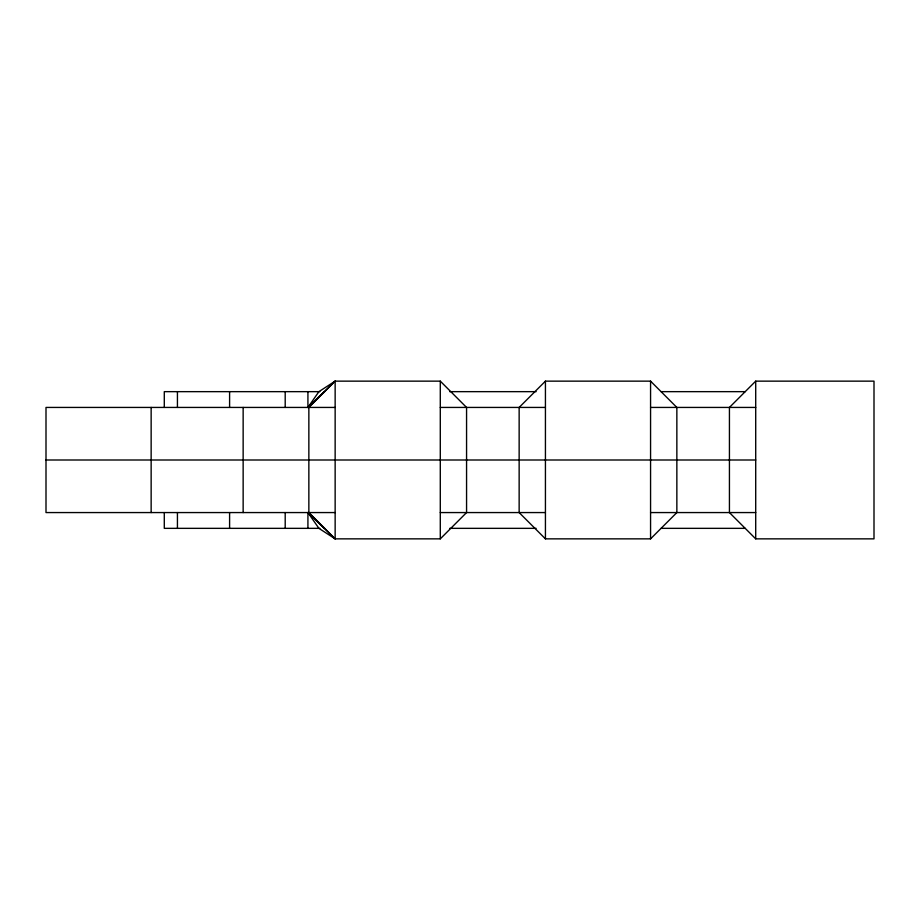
<?xml version="1.0" encoding="UTF-8"?>
<svg xmlns="http://www.w3.org/2000/svg" width="920" height="920" viewBox="0 0 920 920"><rect width="100%" height="100%" fill="white"/><g stroke="black" fill="none" stroke-linecap="round" stroke-linejoin="round"><path stroke-width="1.38" d="M307.924 528.344L307.924 512.566L318.906 528.344L335.144 538.856L335.144 381.144L308.855 407.433L308.855 512.566L335.144 538.856L440.289 538.856L466.566 512.566L466.566 407.433L440.289 381.144L335.144 381.144L318.906 391.655L307.924 407.433L307.924 391.655M545.433 381.144L519.144 407.433L519.144 512.566L545.433 538.856L650.567 538.856L676.856 512.566L676.856 407.433L650.567 381.144L545.433 381.144L545.433 538.856M755.711 381.144L729.433 407.433L729.433 512.566L755.711 538.856L874 538.856L874 381.144L755.711 381.144L755.711 538.856M335.144 381.144L307.924 407.433L324.634 391.655M319.827 391.655L164.289 391.655L164.289 407.433M449.73 391.655L536.107 391.655M661.089 391.655L745.2 391.655M335.144 407.433L46 407.433L46 512.566L335.144 512.566M440.289 407.433L545.433 407.433M650.567 407.433L755.711 407.433M46 460L755.711 460M440.289 512.566L545.433 512.566M650.567 512.566L755.711 512.566M319.827 528.344L164.289 528.344L164.289 512.566M449.73 528.344L536.107 528.344M661.089 528.344L745.2 528.344M324.634 528.344L307.924 512.566L335.144 538.856M650.567 381.144L650.567 538.856M440.289 381.144L440.289 538.856M285.2 391.655L285.2 407.433M285.2 512.566L285.2 528.344M243.144 407.433L243.144 512.566M229.597 391.655L229.597 407.433M229.597 512.566L229.597 528.344M177.433 391.655L177.433 407.433M177.433 512.566L177.433 528.344M151.144 407.433L151.144 512.566"/></g></svg>
